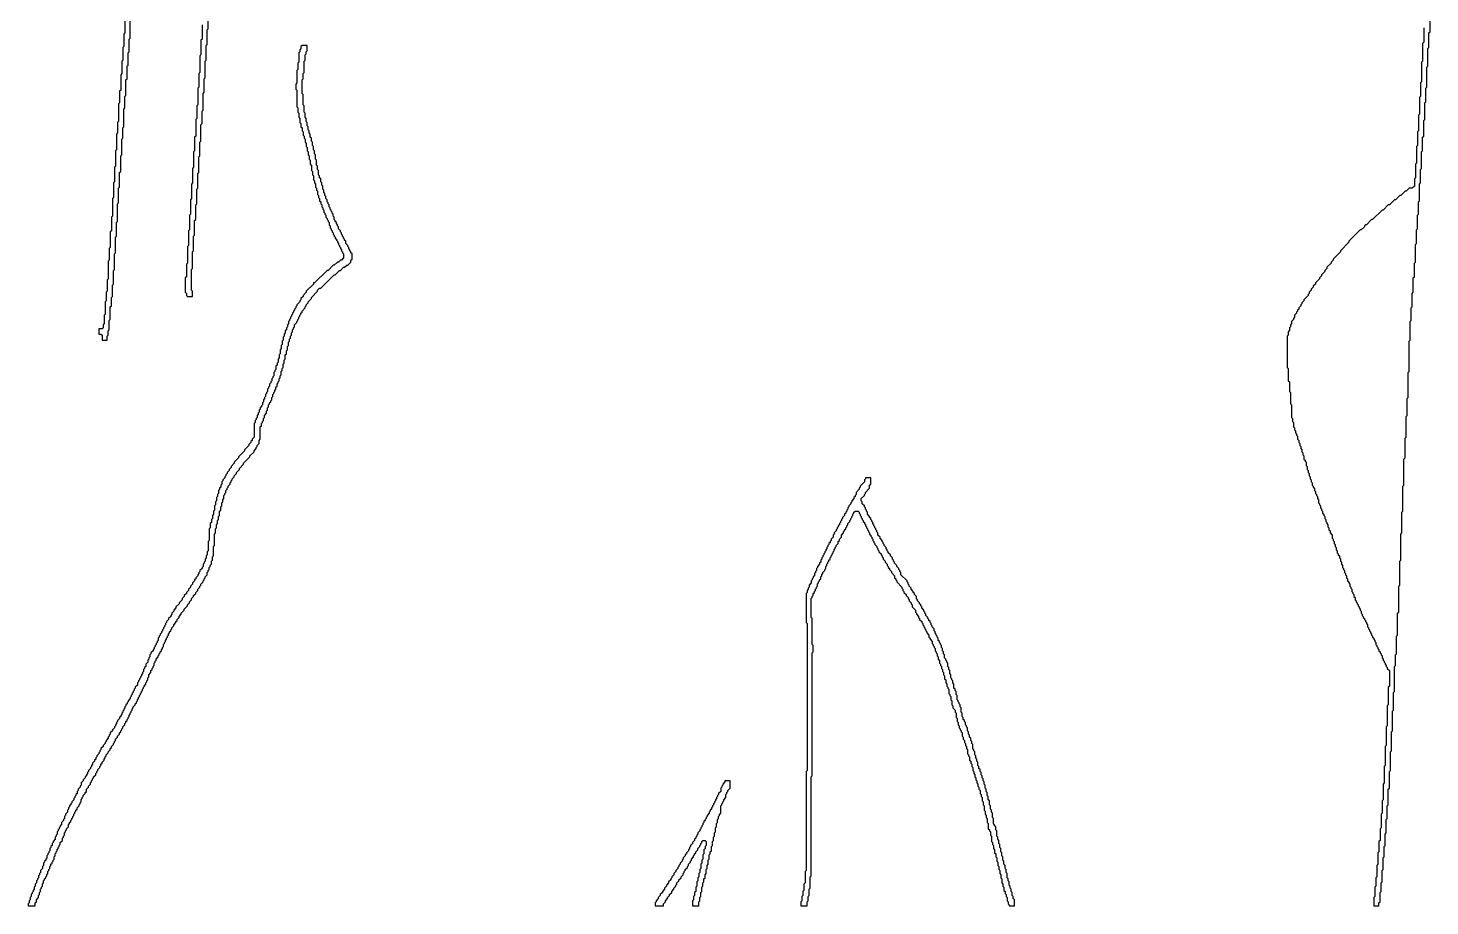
# Model space of a CAD drawing. Header units: metres. Extents: x 0 to 333, y 0 to 424.
# Drawn here: x 2.8 to 114.9, y 0.1 to 70.3 of the extents above; entities that cross this region are included whole.
import ezdxf

# ---------------------------------------------------------------- set-up
doc = ezdxf.new("R2010")
doc.units = ezdxf.units.M

msp = doc.modelspace()

# ---------------------------------------------------------------- linework, layer by layer
for points in [[(10.5, 71.33), (10.5, 69.92), (10.42, 69.83), (10.42, 68.83), (10.33, 68.75), (10.33, 67.75), (10.25, 67.67), (10.25, 66.67), (10.17, 66.58), (10.17, 65.33), (10.08, 65.25), (10.08, 64.33), (10, 64.25), (10, 62.83), (9.92, 62.75), (9.92, 61.92), (9.83, 61.83), (9.83, 60.58), (9.75, 60.5), (9.75, 59.25), (9.67, 59.17), (9.67, 58), (9.58, 57.92), (9.58, 56.75), (9.5, 56.67), (9.5, 55.25), (9.42, 55.17), (9.42, 54.08), (9.33, 54), (9.33, 52.75), (9.25, 52.67), (9.25, 51.75), (9.17, 51.67), (9.17, 50.25), (9.08, 50.17), (9.08, 49.25), (9, 49.17), (9, 48.5), (8.92, 48.42), (8.92, 47.42), (8.83, 47.33), (8.83, 46.67), (8.75, 46.58), (8.75, 46.33), (8.67, 46.25), (8.42, 46.25), (8.42, 45.83), (8.58, 45.83), (8.67, 45.75), (8.67, 45.33), (9.08, 45.33), (9.08, 45.67), (9.17, 45.75), (9.17, 46.08), (9.25, 46.17), (9.25, 46.92), (9.33, 47), (9.33, 48), (9.42, 48.08), (9.42, 48.75), (9.5, 48.83), (9.5, 49.75), (9.58, 49.83), (9.58, 50.92), (9.67, 51), (9.67, 52.25), (9.75, 52.33), (9.75, 53.58), (9.83, 53.67), (9.83, 54.75), (9.92, 54.83), (9.92, 56.25), (10, 56.33), (10, 57.5), (10.08, 57.58), (10.08, 58.75), (10.17, 58.83), (10.17, 60.08), (10.25, 60.17), (10.25, 61.42), (10.33, 61.5), (10.33, 62.33), (10.42, 62.42), (10.42, 63.83), (10.5, 63.92), (10.5, 64.83), (10.58, 64.92), (10.58, 66.17), (10.67, 66.25), (10.67, 67.25), (10.75, 67.33), (10.75, 68.33), (10.83, 68.42), (10.83, 69.42), (10.92, 69.5), (10.92, 70.92)], [(16.67, 70.58), (16.67, 69.42), (16.58, 69.33), (16.58, 68.17), (16.5, 68.08), (16.5, 66.75), (16.42, 66.67), (16.42, 65.58), (16.33, 65.5), (16.33, 64.17), (16.25, 64.08), (16.25, 63.08), (16.17, 63), (16.17, 61.67), (16.08, 61.58), (16.08, 60.5), (16, 60.42), (16, 59.17), (15.92, 59.08), (15.92, 57.92), (15.83, 57.83), (15.83, 56.67), (15.75, 56.58), (15.75, 55.42), (15.67, 55.33), (15.67, 54.17), (15.58, 54.08), (15.58, 52.92), (15.5, 52.83), (15.5, 51.5), (15.42, 51.42), (15.42, 50.42), (15.33, 50.33), (15.33, 49.17), (15.42, 49.08), (15.42, 48.92), (15.5, 48.83), (15.92, 48.83), (15.92, 49.25), (15.83, 49.33), (15.83, 51), (15.92, 51.08), (15.92, 52.42), (16, 52.5), (16, 53.67), (16.08, 53.75), (16.08, 54.92), (16.17, 55), (16.17, 56.17), (16.25, 56.25), (16.25, 57.42), (16.33, 57.5), (16.33, 58.67), (16.42, 58.75), (16.42, 60), (16.5, 60.08), (16.5, 61.17), (16.58, 61.25), (16.58, 62.58), (16.67, 62.67), (16.67, 63.67), (16.75, 63.75), (16.75, 65.08), (16.83, 65.17), (16.83, 66.25), (16.92, 66.33), (16.92, 67.67), (17, 67.75), (17, 68.92), (17.08, 69), (17.08, 70.17), (17.17, 70.25), (17.17, 71.58)], [(114.42, 70.33), (114.42, 69.17), (114.33, 69.08), (114.33, 67.67), (114.25, 67.58), (114.25, 66), (114.17, 65.92), (114.17, 64.83), (114.08, 64.75), (114.08, 63.42), (114, 63.33), (114, 62.08), (113.92, 62), (113.92, 60.92), (113.83, 60.83), (113.83, 59.5), (113.75, 59.42), (113.75, 58.33), (113.67, 58.25), (113.67, 57.67), (113.5, 57.5), (113.25, 57.5), (113, 57.25), (112.92, 57.25), (112.58, 56.92), (112.5, 56.92), (112.17, 56.58), (112.08, 56.58), (111.67, 56.17), (111.58, 56.17), (111.17, 55.75), (111.08, 55.75), (110.33, 55), (110.25, 55), (109.83, 54.58), (109.75, 54.58), (109.67, 54.5), (109.67, 54.42), (109.42, 54.17), (109.33, 54.17), (108.42, 53.25), (108.42, 53.17), (107.75, 52.5), (107.75, 52.42), (107.17, 51.83), (107.17, 51.75), (107, 51.58), (107, 51.5), (106.67, 51.17), (106.67, 51.08), (106.5, 50.92), (106.5, 50.83), (106.25, 50.58), (106.25, 50.5), (106.08, 50.33), (106.08, 50.25), (105.75, 49.92), (105.75, 49.83), (105.58, 49.67), (105.58, 49.58), (105.42, 49.42), (105.42, 49.33), (105.25, 49.17), (105.25, 49.08), (105.17, 49), (105.17, 48.92), (104.83, 48.58), (104.83, 48.5), (104.67, 48.33), (104.67, 48.25), (104.58, 48.17), (104.58, 48.08), (104.42, 47.92), (104.42, 47.83), (104.33, 47.75), (104.33, 47.67), (104.25, 47.58), (104.25, 47.5), (104.08, 47.33), (104.08, 47.17), (104, 47.08), (104, 47), (103.83, 46.83), (103.83, 46.67), (103.75, 46.58), (103.75, 46.42), (103.67, 46.33), (103.67, 46.08), (103.58, 46), (103.58, 45.75), (103.5, 45.67), (103.5, 43.17), (103.58, 43.08), (103.58, 42.08), (103.67, 42), (103.67, 41.25), (103.75, 41.17), (103.75, 40.25), (103.83, 40.17), (103.83, 39.17), (103.92, 39.08), (103.92, 38.83), (104, 38.75), (104, 38.42), (104.08, 38.33), (104.08, 38.17), (104.17, 38.08), (104.17, 37.92), (104.25, 37.83), (104.25, 37.75), (104.33, 37.67), (104.33, 37.42), (104.42, 37.33), (104.42, 37.17), (104.5, 37.08), (104.5, 36.92), (104.58, 36.83), (104.58, 36.67), (104.67, 36.58), (104.67, 36.42), (104.75, 36.33), (104.75, 36.17), (104.83, 36.08), (104.83, 35.83), (104.92, 35.75), (104.92, 35.67), (105, 35.58), (105, 35.33), (105.08, 35.25), (105.08, 35), (105.17, 34.92), (105.17, 34.75), (105.25, 34.67), (105.25, 34.5), (105.33, 34.42), (105.33, 34.25), (105.42, 34.17), (105.42, 34), (105.5, 33.92), (105.5, 33.75), (105.58, 33.67), (105.58, 33.58), (105.67, 33.5), (105.67, 33.33), (105.75, 33.25), (105.75, 33.08), (105.83, 33), (105.83, 32.92), (105.92, 32.83), (105.92, 32.67), (106, 32.58), (106, 32.33), (106.08, 32.25), (106.08, 32.17), (106.17, 32.08), (106.17, 31.92), (106.25, 31.83), (106.25, 31.75), (106.33, 31.67), (106.33, 31.5), (106.42, 31.42), (106.42, 31.33), (106.5, 31.25), (106.5, 31.08), (106.58, 31), (106.58, 30.83), (106.67, 30.75), (106.67, 30.67), (106.75, 30.58), (106.75, 30.42), (106.83, 30.33), (106.83, 30.17), (106.92, 30.08), (106.92, 29.92), (107.08, 29.75), (107.08, 29.5), (107.17, 29.42), (107.17, 29.33), (107.25, 29.25), (107.25, 29.08), (107.33, 29), (107.33, 28.83), (107.42, 28.75), (107.42, 28.58), (107.5, 28.5), (107.5, 28.33), (107.58, 28.25), (107.58, 28.17), (107.67, 28.08), (107.67, 27.92), (107.75, 27.83), (107.75, 27.67), (107.83, 27.58), (107.83, 27.42), (107.92, 27.33), (107.92, 27.17), (108, 27.08), (108, 27), (108.08, 26.92), (108.08, 26.75), (108.17, 26.67), (108.17, 26.58), (108.25, 26.5), (108.25, 26.33), (108.33, 26.25), (108.33, 26.08), (108.42, 26), (108.42, 25.92), (108.5, 25.83), (108.5, 25.67), (108.58, 25.58), (108.58, 25.5), (108.67, 25.42), (108.67, 25.25), (108.75, 25.17), (108.75, 25.08), (108.83, 25), (108.83, 24.83), (108.92, 24.75), (108.92, 24.58), (109, 24.5), (109, 24.42), (109.08, 24.33), (109.08, 24.25), (109.17, 24.17), (109.17, 24.08), (109.25, 24), (109.25, 23.92), (109.33, 23.83), (109.33, 23.75), (109.42, 23.67), (109.42, 23.5), (109.5, 23.42), (109.5, 23.33), (109.58, 23.25), (109.58, 23.17), (109.67, 23.08), (109.67, 23), (109.75, 22.92), (109.75, 22.83), (109.83, 22.75), (109.83, 22.67), (109.92, 22.58), (109.92, 22.42), (110, 22.33), (110, 22.25), (110.08, 22.17), (110.08, 22.08), (110.17, 22), (110.17, 21.92), (110.25, 21.83), (110.25, 21.75), (110.33, 21.67), (110.33, 21.58), (110.42, 21.5), (110.42, 21.42), (110.5, 21.33), (110.5, 21.25), (110.58, 21.17), (110.58, 21), (110.67, 20.92), (110.67, 20.83), (110.75, 20.75), (110.75, 20.67), (110.83, 20.58), (110.83, 20.5), (110.92, 20.42), (110.92, 20.33), (111, 20.25), (111, 20.17), (111.08, 20.08), (111.08, 19.92), (111.17, 19.83), (111.17, 19.75), (111.25, 19.67), (111.25, 19.58), (111.33, 19.5), (111.33, 19.42), (111.42, 19.33), (111.42, 19.25), (111.5, 19.17), (111.5, 19.08), (111.67, 18.92), (111.67, 17.67), (111.58, 17.58), (111.58, 16.17), (111.5, 16.08), (111.5, 14.5), (111.42, 14.42), (111.42, 12.92), (111.33, 12.83), (111.33, 11.33), (111.25, 11.25), (111.25, 9.92), (111.17, 9.83), (111.17, 8.58), (111.08, 8.5), (111.08, 7.5), (111, 7.42), (111, 6.33), (110.92, 6.25), (110.92, 5.33), (110.83, 5.25), (110.83, 4.42), (110.75, 4.33), (110.75, 3.42), (110.67, 3.33), (110.67, 2.42), (110.58, 2.33), (110.58, 1.67), (110.5, 1.58), (110.5, 0.83), (110.42, 0.75), (110.42, 0.08), (110.83, 0.08), (110.83, 0.33), (110.92, 0.42), (110.92, 1.17), (111, 1.25), (111, 1.92), (111.08, 2), (111.08, 2.92), (111.17, 3), (111.17, 3.92), (111.25, 4), (111.25, 4.83), (111.33, 4.92), (111.33, 5.83), (111.42, 5.92), (111.42, 7), (111.5, 7.08), (111.5, 8.08), (111.58, 8.17), (111.58, 9.42), (111.67, 9.5), (111.67, 10.83), (111.75, 10.92), (111.75, 12.42), (111.83, 12.5), (111.83, 14), (111.92, 14.08), (111.92, 15.67), (112, 15.75), (112, 17.17), (112.08, 17.25), (112.08, 19.25), (112.17, 19.33), (112.17, 20.17), (112.25, 20.25), (112.25, 21.67), (112.33, 21.75), (112.33, 23.5), (112.42, 23.58), (112.42, 25.67), (112.5, 25.75), (112.5, 27.67), (112.58, 27.75), (112.58, 29.83), (112.67, 29.92), (112.67, 31.58), (112.75, 31.67), (112.75, 33.67), (112.83, 33.75), (112.83, 35.83), (112.92, 35.92), (112.92, 37.5), (113, 37.58), (113, 39.25), (113.08, 39.33), (113.08, 40.67), (113.17, 40.75), (113.17, 42.75), (113.25, 42.83), (113.25, 45.25), (113.33, 45.33), (113.33, 46.83), (113.42, 46.92), (113.42, 47.92), (113.5, 48), (113.5, 49.08), (113.58, 49.17), (113.58, 50.33), (113.67, 50.42), (113.67, 51.5), (113.75, 51.58), (113.75, 53), (113.83, 53.08), (113.83, 54.17), (113.92, 54.25), (113.92, 55.33), (114, 55.42), (114, 56.42), (114.08, 56.5), (114.08, 57.83), (114.17, 57.92), (114.17, 59), (114.25, 59.08), (114.25, 60.42), (114.33, 60.5), (114.33, 61.58), (114.42, 61.67), (114.42, 62.92), (114.5, 63), (114.5, 64.33), (114.58, 64.42), (114.58, 65.5), (114.67, 65.58), (114.67, 67.17), (114.75, 67.25), (114.75, 68.67), (114.83, 68.75), (114.83, 69.92), (114.92, 70), (114.92, 71.33)]]:
    msp.add_lwpolyline(points)
for points in [[(24.67, 68.92), (24.58, 68.83), (24.58, 68.67), (24.5, 68.58), (24.5, 68.42), (24.42, 68.33), (24.42, 67.58), (24.33, 67.5), (24.33, 67), (24.25, 66.92), (24.25, 65.92), (24.17, 65.83), (24.17, 65.42), (24.25, 65.33), (24.25, 64), (24.33, 63.92), (24.33, 63.58), (24.42, 63.5), (24.42, 63.17), (24.5, 63.08), (24.5, 62.75), (24.58, 62.67), (24.58, 62.42), (24.67, 62.33), (24.67, 62.08), (24.75, 62), (24.75, 61.75), (24.83, 61.67), (24.83, 61.5), (24.92, 61.42), (24.92, 61.17), (25, 61.08), (25, 60.83), (25.08, 60.75), (25.08, 60.5), (25.17, 60.42), (25.17, 60.17), (25.25, 60.08), (25.25, 59.83), (25.33, 59.75), (25.33, 59.42), (25.42, 59.33), (25.42, 58.92), (25.5, 58.83), (25.5, 58.58), (25.58, 58.5), (25.58, 58.17), (25.67, 58.08), (25.67, 57.92), (25.75, 57.83), (25.75, 57.58), (25.83, 57.5), (25.83, 57.33), (25.92, 57.25), (25.92, 57), (26, 56.92), (26, 56.75), (26.08, 56.67), (26.08, 56.5), (26.17, 56.42), (26.17, 56.25), (26.25, 56.17), (26.25, 56), (26.33, 55.92), (26.33, 55.83), (26.42, 55.75), (26.42, 55.58), (26.5, 55.5), (26.5, 55.42), (26.58, 55.33), (26.58, 55.17), (26.67, 55.08), (26.67, 55), (26.75, 54.92), (26.75, 54.83), (26.83, 54.75), (26.83, 54.58), (26.92, 54.5), (26.92, 54.33), (27, 54.25), (27, 54.17), (27.08, 54.08), (27.08, 54), (27.17, 53.92), (27.17, 53.83), (27.25, 53.75), (27.25, 53.67), (27.33, 53.58), (27.33, 53.5), (27.42, 53.42), (27.42, 53.33), (27.5, 53.25), (27.5, 53.17), (27.58, 53.08), (27.58, 53), (27.67, 52.92), (27.67, 52.83), (27.75, 52.75), (27.75, 52.67), (27.83, 52.58), (27.83, 52.5), (27.92, 52.42), (27.92, 52.33), (28, 52.25), (28, 51.92), (27.83, 51.75), (27.75, 51.75), (27.58, 51.58), (27.5, 51.58), (27.25, 51.33), (27.17, 51.33), (26.75, 50.92), (26.67, 50.92), (25.67, 49.92), (25.58, 49.92), (25.58, 49.83), (25, 49.25), (25, 49.17), (24.75, 48.92), (24.75, 48.83), (24.58, 48.67), (24.58, 48.58), (24.5, 48.5), (24.5, 48.42), (24.25, 48.17), (24.25, 48.08), (24.17, 48), (24.17, 47.92), (24.08, 47.83), (24.08, 47.75), (24, 47.67), (24, 47.58), (23.92, 47.5), (23.92, 47.42), (23.83, 47.33), (23.83, 47.25), (23.75, 47.17), (23.75, 47.08), (23.67, 47), (23.67, 46.92), (23.58, 46.83), (23.58, 46.67), (23.5, 46.58), (23.5, 46.42), (23.42, 46.33), (23.42, 46.17), (23.33, 46.08), (23.33, 45.92), (23.25, 45.83), (23.25, 45.67), (23.17, 45.58), (23.17, 45.33), (23.08, 45.25), (23.08, 45), (23, 44.92), (23, 44.67), (22.92, 44.58), (22.92, 44.25), (22.83, 44.17), (22.83, 43.92), (22.75, 43.83), (22.75, 43.58), (22.67, 43.5), (22.67, 43.33), (22.58, 43.25), (22.58, 43), (22.5, 42.92), (22.5, 42.83), (22.42, 42.75), (22.42, 42.5), (22.33, 42.42), (22.33, 42.33), (22.25, 42.25), (22.25, 42.08), (22.17, 42), (22.17, 41.92), (22.08, 41.83), (22.08, 41.67), (22, 41.58), (22, 41.5), (21.92, 41.42), (21.92, 41.25), (21.83, 41.17), (21.83, 41.08), (21.75, 41), (21.75, 40.83), (21.67, 40.75), (21.67, 40.67), (21.58, 40.58), (21.58, 40.42), (21.5, 40.33), (21.5, 40.17), (21.42, 40.08), (21.42, 40), (21.33, 39.92), (21.33, 39.83), (21.25, 39.75), (21.25, 39.58), (21.17, 39.5), (21.17, 39.42), (21.08, 39.33), (21.08, 39.17), (21, 39.08), (21, 39), (20.92, 38.92), (20.92, 38.75), (20.83, 38.67), (20.83, 37.58), (20.67, 37.42), (20.67, 37.33), (20.58, 37.25), (20.58, 37.17), (20.42, 37), (20.42, 36.92), (20.08, 36.58), (20.08, 36.5), (19.58, 36), (19.58, 35.92), (19.25, 35.58), (19.25, 35.5), (19, 35.25), (19, 35.17), (18.83, 35), (18.83, 34.92), (18.67, 34.75), (18.67, 34.67), (18.58, 34.58), (18.58, 34.5), (18.5, 34.42), (18.5, 34.33), (18.33, 34.17), (18.33, 34.08), (18.25, 34), (18.25, 33.83), (18.17, 33.75), (18.17, 33.58), (18.08, 33.5), (18.08, 33.42), (18, 33.33), (18, 33.08), (17.92, 33), (17.92, 32.83), (17.83, 32.75), (17.83, 32.5), (17.75, 32.42), (17.75, 32.17), (17.67, 32.08), (17.67, 31.75), (17.58, 31.67), (17.58, 31.42), (17.5, 31.33), (17.5, 31.08), (17.42, 31), (17.42, 30.75), (17.33, 30.67), (17.33, 30.33), (17.25, 30.25), (17.25, 29.33), (17.17, 29.25), (17.17, 28.5), (17.08, 28.42), (17.08, 28.17), (17, 28.08), (17, 27.92), (16.92, 27.83), (16.92, 27.67), (16.83, 27.58), (16.83, 27.5), (16.75, 27.42), (16.75, 27.25), (16.67, 27.17), (16.67, 27.08), (16.5, 26.92), (16.5, 26.83), (16.42, 26.75), (16.42, 26.67), (16.33, 26.58), (16.33, 26.5), (16.17, 26.33), (16.17, 26.25), (16.08, 26.17), (16.08, 26.08), (15.92, 25.92), (15.92, 25.83), (15.75, 25.67), (15.75, 25.58), (15.58, 25.42), (15.58, 25.33), (15.42, 25.17), (15.42, 25.08), (15.25, 24.92), (15.25, 24.83), (15.08, 24.67), (15.08, 24.58), (14.83, 24.33), (14.83, 24.25), (14.58, 24), (14.58, 23.92), (14.42, 23.75), (14.42, 23.67), (14.25, 23.5), (14.25, 23.42), (14.17, 23.33), (14.17, 23.25), (14, 23.08), (14, 23), (13.83, 22.83), (13.83, 22.75), (13.75, 22.67), (13.75, 22.58), (13.67, 22.5), (13.67, 22.42), (13.58, 22.33), (13.58, 22.25), (13.5, 22.17), (13.5, 22.08), (13.42, 22), (13.42, 21.92), (13.33, 21.83), (13.33, 21.75), (13.25, 21.67), (13.25, 21.58), (13.17, 21.5), (13.17, 21.33), (13.08, 21.25), (13.08, 21.17), (13, 21.08), (13, 21), (12.92, 20.92), (12.92, 20.83), (12.83, 20.75), (12.83, 20.67), (12.75, 20.58), (12.75, 20.5), (12.58, 20.33), (12.58, 20.25), (12.5, 20.17), (12.5, 20), (12.42, 19.92), (12.42, 19.83), (12.33, 19.75), (12.33, 19.58), (12.17, 19.42), (12.17, 19.25), (12.08, 19.17), (12.08, 19.08), (12, 19), (12, 18.83), (11.92, 18.75), (11.92, 18.67), (11.83, 18.58), (11.83, 18.5), (11.75, 18.42), (11.75, 18.33), (11.67, 18.25), (11.67, 18.17), (11.58, 18.08), (11.58, 18), (11.5, 17.92), (11.5, 17.75), (11.33, 17.58), (11.33, 17.5), (11.25, 17.42), (11.25, 17.33), (11.17, 17.25), (11.17, 17.17), (11.08, 17.08), (11.08, 17), (11, 16.92), (11, 16.83), (10.92, 16.75), (10.92, 16.67), (10.75, 16.5), (10.75, 16.42), (10.67, 16.33), (10.67, 16.25), (10.58, 16.17), (10.58, 16.08), (10.5, 16), (10.5, 15.92), (10.42, 15.83), (10.42, 15.75), (10.33, 15.67), (10.33, 15.58), (10.25, 15.5), (10.25, 15.42), (10.17, 15.33), (10.17, 15.25), (10.08, 15.17), (10.08, 15.08), (9.92, 14.92), (9.92, 14.83), (9.83, 14.75), (9.83, 14.67), (9.75, 14.58), (9.75, 14.5), (9.67, 14.42), (9.67, 14.33), (9.5, 14.17), (9.5, 14.08), (9.33, 13.92), (9.33, 13.83), (9.25, 13.75), (9.25, 13.67), (9.17, 13.58), (9.17, 13.5), (9, 13.33), (9, 13.25), (8.92, 13.17), (8.92, 13.08), (8.75, 12.92), (8.75, 12.83), (8.58, 12.67), (8.58, 12.58), (8.5, 12.5), (8.5, 12.42), (8.42, 12.33), (8.42, 12.25), (8.25, 12.08), (8.25, 12), (8.17, 11.92), (8.17, 11.83), (8.08, 11.75), (8.08, 11.67), (7.92, 11.5), (7.92, 11.42), (7.83, 11.33), (7.83, 11.25), (7.75, 11.17), (7.75, 11.08), (7.58, 10.92), (7.58, 10.83), (7.5, 10.75), (7.5, 10.67), (7.42, 10.58), (7.42, 10.5), (7.33, 10.42), (7.33, 10.33), (7.17, 10.17), (7.17, 10.08), (7, 9.92), (7, 9.75), (6.92, 9.67), (6.92, 9.58), (6.75, 9.42), (6.75, 9.33), (6.67, 9.25), (6.67, 9.08), (6.58, 9), (6.58, 8.92), (6.5, 8.83), (6.5, 8.75), (6.42, 8.67), (6.42, 8.58), (6.25, 8.42), (6.25, 8.33), (6.17, 8.25), (6.17, 8.17), (6.08, 8.08), (6.08, 8), (6, 7.92), (6, 7.83), (5.92, 7.75), (5.92, 7.58), (5.75, 7.42), (5.75, 7.33), (5.67, 7.25), (5.67, 7.08), (5.58, 7), (5.58, 6.92), (5.42, 6.75), (5.42, 6.58), (5.33, 6.5), (5.33, 6.42), (5.25, 6.33), (5.25, 6.25), (5.17, 6.17), (5.17, 6.08), (5.08, 6), (5.08, 5.83), (5, 5.75), (5, 5.67), (4.92, 5.58), (4.92, 5.42), (4.75, 5.25), (4.75, 5.17), (4.67, 5.08), (4.67, 4.92), (4.58, 4.83), (4.58, 4.75), (4.5, 4.67), (4.5, 4.5), (4.42, 4.42), (4.42, 4.33), (4.33, 4.25), (4.33, 4.17), (4.25, 4.08), (4.25, 3.92), (4.17, 3.83), (4.17, 3.75), (4.08, 3.67), (4.08, 3.58), (4, 3.5), (4, 3.33), (3.92, 3.25), (3.92, 3.08), (3.75, 2.92), (3.75, 2.75), (3.67, 2.67), (3.67, 2.58), (3.58, 2.5), (3.58, 2.33), (3.5, 2.25), (3.5, 2.17), (3.42, 2.08), (3.42, 1.92), (3.33, 1.83), (3.33, 1.67), (3.25, 1.58), (3.25, 1.42), (3.17, 1.33), (3.17, 1.25), (3.08, 1.17), (3.08, 1.08), (3, 1), (3, 0.83), (2.92, 0.75), (2.92, 0.58), (2.83, 0.5), (2.83, 0.33), (2.75, 0.25), (2.75, 0.08), (3.33, 0.08), (3.33, 0.33), (3.42, 0.42), (3.42, 0.58), (3.58, 0.75), (3.58, 0.92), (3.67, 1), (3.67, 1.17), (3.75, 1.25), (3.75, 1.42), (3.83, 1.5), (3.83, 1.58), (3.92, 1.67), (3.92, 1.83), (4, 1.92), (4, 2.08), (4.08, 2.17), (4.08, 2.25), (4.17, 2.33), (4.17, 2.42), (4.25, 2.5), (4.25, 2.58), (4.33, 2.67), (4.33, 2.83), (4.42, 2.92), (4.42, 3), (4.5, 3.08), (4.5, 3.25), (4.58, 3.33), (4.58, 3.42), (4.67, 3.5), (4.67, 3.58), (4.75, 3.67), (4.75, 3.75), (4.83, 3.83), (4.83, 4), (4.92, 4.08), (4.92, 4.25), (5, 4.33), (5, 4.42), (5.08, 4.5), (5.08, 4.58), (5.17, 4.67), (5.17, 4.75), (5.25, 4.83), (5.25, 4.92), (5.33, 5), (5.33, 5.17), (5.5, 5.33), (5.5, 5.5), (5.58, 5.58), (5.58, 5.67), (5.67, 5.75), (5.67, 5.92), (5.75, 6), (5.75, 6.08), (5.83, 6.17), (5.83, 6.25), (6, 6.42), (6, 6.58), (6.08, 6.67), (6.08, 6.75), (6.17, 6.83), (6.17, 6.92), (6.25, 7), (6.25, 7.08), (6.33, 7.17), (6.33, 7.25), (6.42, 7.33), (6.42, 7.42), (6.5, 7.5), (6.5, 7.58), (6.58, 7.67), (6.58, 7.75), (6.67, 7.83), (6.67, 7.92), (6.83, 8.08), (6.83, 8.17), (6.92, 8.25), (6.92, 8.33), (7, 8.42), (7, 8.58), (7.08, 8.67), (7.08, 8.75), (7.17, 8.83), (7.17, 8.92), (7.33, 9.08), (7.33, 9.17), (7.42, 9.25), (7.42, 9.42), (7.58, 9.58), (7.58, 9.67), (7.75, 9.83), (7.75, 9.92), (7.83, 10), (7.83, 10.08), (7.92, 10.17), (7.92, 10.25), (8, 10.33), (8, 10.42), (8.17, 10.58), (8.17, 10.67), (8.25, 10.75), (8.25, 10.83), (8.33, 10.92), (8.33, 11), (8.5, 11.17), (8.5, 11.25), (8.58, 11.33), (8.58, 11.42), (8.67, 11.5), (8.67, 11.58), (8.83, 11.75), (8.83, 11.83), (8.92, 11.92), (8.92, 12), (9, 12.08), (9, 12.17), (9.17, 12.33), (9.17, 12.42), (9.33, 12.58), (9.33, 12.67), (9.42, 12.75), (9.42, 12.83), (9.58, 13), (9.58, 13.08), (9.67, 13.17), (9.67, 13.25), (9.75, 13.33), (9.75, 13.42), (9.92, 13.58), (9.92, 13.67), (10.08, 13.83), (10.08, 13.92), (10.17, 14), (10.17, 14.08), (10.25, 14.17), (10.25, 14.25), (10.33, 14.33), (10.33, 14.42), (10.5, 14.58), (10.5, 14.67), (10.58, 14.75), (10.58, 14.83), (10.67, 14.92), (10.67, 15), (10.75, 15.08), (10.75, 15.17), (10.83, 15.25), (10.83, 15.33), (10.92, 15.42), (10.92, 15.5), (11, 15.58), (11, 15.67), (11.08, 15.75), (11.08, 15.83), (11.17, 15.92), (11.17, 16), (11.33, 16.17), (11.33, 16.25), (11.42, 16.33), (11.42, 16.42), (11.5, 16.5), (11.5, 16.58), (11.58, 16.67), (11.58, 16.75), (11.67, 16.83), (11.67, 16.92), (11.75, 17), (11.75, 17.08), (11.83, 17.17), (11.83, 17.25), (11.92, 17.33), (11.92, 17.42), (12, 17.5), (12, 17.58), (12.08, 17.67), (12.08, 17.75), (12.17, 17.83), (12.17, 17.92), (12.25, 18), (12.25, 18.08), (12.33, 18.17), (12.33, 18.33), (12.42, 18.42), (12.42, 18.58), (12.58, 18.75), (12.58, 18.92), (12.67, 19), (12.67, 19.08), (12.75, 19.17), (12.75, 19.25), (12.83, 19.33), (12.83, 19.5), (12.92, 19.58), (12.92, 19.67), (13, 19.75), (13, 19.83), (13.17, 20), (13.17, 20.08), (13.25, 20.17), (13.25, 20.25), (13.33, 20.33), (13.33, 20.42), (13.42, 20.5), (13.42, 20.58), (13.5, 20.67), (13.5, 20.75), (13.58, 20.83), (13.58, 21), (13.67, 21.08), (13.67, 21.17), (13.75, 21.25), (13.75, 21.33), (13.83, 21.42), (13.83, 21.5), (13.92, 21.58), (13.92, 21.67), (14, 21.75), (14, 21.83), (14.08, 21.92), (14.08, 22), (14.17, 22.08), (14.17, 22.17), (14.25, 22.25), (14.25, 22.33), (14.42, 22.5), (14.42, 22.58), (14.58, 22.75), (14.58, 22.83), (14.67, 22.92), (14.67, 23), (14.83, 23.17), (14.83, 23.25), (15, 23.42), (15, 23.5), (15.25, 23.75), (15.25, 23.83), (15.5, 24.08), (15.5, 24.17), (15.67, 24.33), (15.67, 24.42), (15.83, 24.58), (15.83, 24.67), (16, 24.83), (16, 24.92), (16.17, 25.08), (16.17, 25.17), (16.33, 25.33), (16.33, 25.42), (16.5, 25.58), (16.5, 25.67), (16.58, 25.75), (16.58, 25.83), (16.75, 26), (16.75, 26.08), (16.83, 26.17), (16.83, 26.25), (16.92, 26.33), (16.92, 26.42), (17.08, 26.58), (17.08, 26.75), (17.17, 26.83), (17.17, 26.92), (17.25, 27), (17.25, 27.17), (17.33, 27.25), (17.33, 27.33), (17.42, 27.42), (17.42, 27.67), (17.5, 27.75), (17.5, 28), (17.58, 28.08), (17.58, 28.83), (17.67, 28.92), (17.67, 29.83), (17.75, 29.92), (17.75, 30.25), (17.83, 30.33), (17.83, 30.58), (17.92, 30.67), (17.92, 30.92), (18, 31), (18, 31.25), (18.08, 31.33), (18.08, 31.67), (18.17, 31.75), (18.17, 32), (18.25, 32.08), (18.25, 32.33), (18.33, 32.42), (18.33, 32.58), (18.42, 32.67), (18.42, 32.92), (18.5, 33), (18.5, 33.08), (18.58, 33.17), (18.58, 33.33), (18.67, 33.42), (18.67, 33.5), (18.75, 33.58), (18.75, 33.67), (18.92, 33.83), (18.92, 33.92), (19, 34), (19, 34.08), (19.08, 34.17), (19.08, 34.25), (19.25, 34.42), (19.25, 34.5), (19.42, 34.67), (19.42, 34.75), (19.67, 35), (19.67, 35.08), (20, 35.42), (20, 35.5), (20.5, 36), (20.5, 36.08), (20.83, 36.42), (20.83, 36.5), (21, 36.67), (21, 36.75), (21.08, 36.83), (21.08, 36.92), (21.25, 37.08), (21.25, 37.33), (21.33, 37.42), (21.33, 38.42), (21.42, 38.5), (21.42, 38.67), (21.5, 38.75), (21.5, 38.83), (21.58, 38.92), (21.58, 39.08), (21.67, 39.17), (21.67, 39.33), (21.83, 39.5), (21.83, 39.67), (21.92, 39.75), (21.92, 39.92), (22, 40), (22, 40.17), (22.08, 40.25), (22.08, 40.33), (22.17, 40.42), (22.17, 40.5), (22.25, 40.58), (22.25, 40.75), (22.33, 40.83), (22.33, 41), (22.42, 41.08), (22.42, 41.17), (22.5, 41.25), (22.5, 41.33), (22.58, 41.42), (22.58, 41.58), (22.67, 41.67), (22.67, 41.83), (22.75, 41.92), (22.75, 42), (22.83, 42.08), (22.83, 42.25), (22.92, 42.33), (22.92, 42.5), (23, 42.58), (23, 42.83), (23.08, 42.92), (23.08, 43.08), (23.17, 43.17), (23.17, 43.42), (23.25, 43.5), (23.25, 43.75), (23.33, 43.83), (23.33, 44.17), (23.42, 44.25), (23.42, 44.5), (23.5, 44.58), (23.5, 44.83), (23.58, 44.92), (23.58, 45.17), (23.67, 45.25), (23.67, 45.42), (23.75, 45.5), (23.75, 45.67), (23.83, 45.75), (23.83, 45.92), (23.92, 46), (23.92, 46.17), (24, 46.25), (24, 46.33), (24.08, 46.42), (24.08, 46.58), (24.25, 46.75), (24.25, 46.83), (24.33, 46.92), (24.33, 47), (24.42, 47.08), (24.42, 47.17), (24.5, 47.25), (24.5, 47.33), (24.58, 47.42), (24.58, 47.5), (24.67, 47.58), (24.67, 47.67), (24.92, 47.92), (24.92, 48), (25, 48.08), (25, 48.17), (25.17, 48.33), (25.17, 48.42), (25.42, 48.67), (25.42, 48.75), (25.92, 49.25), (25.92, 49.33), (26.08, 49.5), (26.17, 49.5), (27.25, 50.58), (27.33, 50.58), (27.67, 50.92), (27.75, 50.92), (28, 51.17), (28.08, 51.17), (28.25, 51.33), (28.33, 51.33), (28.58, 51.58), (28.58, 51.75), (28.67, 51.83), (28.67, 52.25), (28.58, 52.33), (28.58, 52.42), (28.5, 52.5), (28.5, 52.58), (28.42, 52.67), (28.42, 52.75), (28.33, 52.83), (28.33, 52.92), (28.17, 53.08), (28.17, 53.25), (28.08, 53.33), (28.08, 53.42), (28, 53.5), (28, 53.58), (27.92, 53.67), (27.92, 53.75), (27.83, 53.83), (27.83, 53.92), (27.75, 54), (27.75, 54.08), (27.58, 54.25), (27.58, 54.42), (27.5, 54.5), (27.5, 54.58), (27.42, 54.67), (27.42, 54.75), (27.33, 54.83), (27.33, 54.92), (27.25, 55), (27.25, 55.17), (27.17, 55.25), (27.17, 55.42), (27.08, 55.5), (27.08, 55.58), (27, 55.67), (27, 55.75), (26.92, 55.83), (26.92, 55.92), (26.83, 56), (26.83, 56.17), (26.75, 56.25), (26.75, 56.33), (26.67, 56.42), (26.67, 56.58), (26.58, 56.67), (26.58, 56.83), (26.5, 56.92), (26.5, 57.08), (26.42, 57.17), (26.42, 57.33), (26.33, 57.42), (26.33, 57.67), (26.25, 57.75), (26.25, 57.92), (26.17, 58), (26.17, 58.25), (26.08, 58.33), (26.08, 58.5), (26, 58.58), (26, 58.92), (25.92, 59), (25.92, 59.25), (25.83, 59.33), (25.83, 59.75), (25.75, 59.83), (25.75, 60.17), (25.67, 60.25), (25.67, 60.5), (25.58, 60.58), (25.58, 60.83), (25.5, 60.92), (25.5, 61.17), (25.42, 61.25), (25.42, 61.5), (25.33, 61.58), (25.33, 61.83), (25.25, 61.92), (25.25, 62.08), (25.17, 62.17), (25.17, 62.42), (25.08, 62.5), (25.08, 62.75), (25, 62.83), (25, 63.08), (24.92, 63.17), (24.92, 63.5), (24.83, 63.58), (24.83, 64.08), (24.75, 64.17), (24.75, 65), (24.67, 65.08), (24.67, 66.17), (24.75, 66.25), (24.75, 66.67), (24.83, 66.75), (24.83, 67.67), (24.92, 67.75), (24.92, 68.17), (25, 68.25), (25, 68.42), (25.08, 68.5), (25.08, 68.92)], [(69.75, 34.33), (69.75, 34.25), (69.67, 34.17), (69.67, 34), (69.33, 33.67), (69.33, 33.58), (69.25, 33.5), (69.25, 33.42), (69, 33.17), (69, 33), (68.92, 32.92), (68.92, 32.83), (68.83, 32.75), (68.83, 32.67), (68.67, 32.5), (68.67, 32.42), (68.58, 32.33), (68.58, 32.25), (68.42, 32.08), (68.42, 32), (68.33, 31.92), (68.33, 31.83), (68.25, 31.75), (68.25, 31.67), (68.17, 31.58), (68.17, 31.5), (68.08, 31.42), (68.08, 31.33), (67.92, 31.17), (67.92, 31.08), (67.83, 31), (67.83, 30.92), (67.75, 30.83), (67.75, 30.75), (67.67, 30.67), (67.67, 30.58), (67.58, 30.5), (67.58, 30.42), (67.5, 30.33), (67.5, 30.25), (67.42, 30.17), (67.42, 30.08), (67.25, 29.92), (67.25, 29.83), (67.17, 29.75), (67.17, 29.58), (67, 29.42), (67, 29.33), (66.92, 29.25), (66.92, 29.17), (66.83, 29.08), (66.83, 29), (66.75, 28.92), (66.75, 28.83), (66.67, 28.75), (66.67, 28.67), (66.58, 28.58), (66.58, 28.5), (66.5, 28.42), (66.5, 28.33), (66.42, 28.25), (66.42, 28.17), (66.33, 28.08), (66.33, 28), (66.25, 27.92), (66.25, 27.83), (66.17, 27.75), (66.17, 27.58), (66.08, 27.5), (66.08, 27.42), (65.92, 27.25), (65.92, 27.17), (65.83, 27.08), (65.83, 26.92), (65.75, 26.83), (65.75, 26.75), (65.67, 26.67), (65.67, 26.5), (65.58, 26.42), (65.58, 26.33), (65.5, 26.25), (65.5, 26.17), (65.42, 26.08), (65.42, 25.92), (65.25, 25.75), (65.25, 25.58), (65.17, 25.5), (65.17, 25.42), (65.08, 25.33), (65.08, 25.17), (65, 25.08), (65, 22.75), (65.08, 22.67), (65.08, 10.92), (65, 10.83), (65, 2.92), (64.92, 2.83), (64.92, 1.92), (64.83, 1.83), (64.83, 1.33), (64.75, 1.25), (64.75, 0.92), (64.67, 0.83), (64.67, 0.5), (64.58, 0.42), (64.58, 0.08), (65.08, 0.08), (65.08, 0.42), (65.17, 0.5), (65.17, 0.83), (65.25, 0.92), (65.25, 1.42), (65.33, 1.5), (65.33, 2.42), (65.42, 2.5), (65.42, 10.42), (65.5, 10.5), (65.5, 20.33), (65.58, 20.42), (65.58, 20.92), (65.5, 21), (65.5, 23.08), (65.42, 23.17), (65.42, 24.67), (65.5, 24.75), (65.5, 24.83), (65.58, 24.92), (65.58, 25.08), (65.67, 25.17), (65.67, 25.25), (65.75, 25.33), (65.75, 25.42), (65.83, 25.5), (65.83, 25.58), (65.92, 25.67), (65.92, 25.83), (66, 25.92), (66, 26), (66.08, 26.08), (66.08, 26.17), (66.17, 26.25), (66.17, 26.42), (66.25, 26.5), (66.25, 26.58), (66.33, 26.67), (66.33, 26.75), (66.5, 26.92), (66.5, 27), (66.58, 27.08), (66.58, 27.25), (66.67, 27.33), (66.67, 27.42), (66.75, 27.5), (66.75, 27.58), (66.83, 27.67), (66.83, 27.75), (66.92, 27.83), (66.92, 27.92), (67, 28), (67, 28.08), (67.08, 28.17), (67.08, 28.25), (67.17, 28.33), (67.17, 28.42), (67.25, 28.5), (67.25, 28.58), (67.33, 28.67), (67.33, 28.75), (67.42, 28.83), (67.42, 28.92), (67.58, 29.08), (67.58, 29.25), (67.67, 29.33), (67.67, 29.42), (67.83, 29.58), (67.83, 29.75), (68, 29.92), (68, 30), (68.08, 30.08), (68.08, 30.17), (68.17, 30.25), (68.17, 30.33), (68.25, 30.42), (68.25, 30.5), (68.33, 30.58), (68.33, 30.67), (68.5, 30.83), (68.5, 30.92), (68.58, 31), (68.58, 31.08), (68.67, 31.17), (68.67, 31.25), (68.75, 31.33), (68.75, 31.42), (68.83, 31.5), (68.83, 31.58), (68.92, 31.67), (69.17, 31.67), (69.25, 31.58), (69.25, 31.5), (69.33, 31.42), (69.33, 31.33), (69.42, 31.25), (69.42, 31.17), (69.5, 31.08), (69.5, 31), (69.58, 30.92), (69.58, 30.83), (69.67, 30.75), (69.67, 30.67), (69.75, 30.58), (69.75, 30.5), (69.83, 30.42), (69.83, 30.33), (69.92, 30.25), (69.92, 30.17), (70, 30.08), (70, 30), (70.08, 29.92), (70.08, 29.83), (70.17, 29.75), (70.17, 29.67), (70.25, 29.58), (70.25, 29.5), (70.33, 29.42), (70.33, 29.33), (70.42, 29.25), (70.42, 29.17), (70.5, 29.08), (70.5, 29), (70.67, 28.83), (70.67, 28.75), (70.75, 28.67), (70.75, 28.58), (70.83, 28.5), (70.83, 28.42), (71, 28.25), (71, 28.17), (71.08, 28.08), (71.08, 28), (71.17, 27.92), (71.17, 27.83), (71.33, 27.67), (71.33, 27.58), (71.5, 27.42), (71.5, 27.33), (71.58, 27.25), (71.58, 27.17), (71.67, 27.08), (71.67, 27), (71.83, 26.83), (71.83, 26.75), (72.08, 26.5), (72.08, 26.33), (72.17, 26.25), (72.17, 26.17), (72.25, 26.08), (72.25, 26), (72.67, 25.58), (72.67, 25.5), (72.75, 25.42), (72.75, 25.33), (72.83, 25.25), (72.83, 25.17), (73, 25), (73, 24.92), (73.17, 24.75), (73.17, 24.67), (73.25, 24.58), (73.25, 24.5), (73.42, 24.33), (73.42, 24.25), (73.5, 24.17), (73.5, 24), (73.75, 23.75), (73.75, 23.58), (73.83, 23.5), (73.83, 23.42), (74, 23.25), (74, 23.17), (74.08, 23.08), (74.08, 23), (74.25, 22.83), (74.25, 22.75), (74.33, 22.67), (74.33, 22.58), (74.42, 22.5), (74.42, 22.42), (74.5, 22.33), (74.5, 22.25), (74.58, 22.17), (74.58, 22.08), (74.67, 22), (74.67, 21.92), (74.83, 21.75), (74.83, 21.58), (74.92, 21.5), (74.92, 21.42), (75.08, 21.25), (75.08, 21.08), (75.17, 21), (75.17, 20.92), (75.25, 20.83), (75.25, 20.75), (75.33, 20.67), (75.33, 20.5), (75.42, 20.42), (75.42, 20.33), (75.5, 20.25), (75.5, 20.08), (75.58, 20), (75.58, 19.83), (75.67, 19.75), (75.67, 19.5), (75.75, 19.42), (75.75, 19.33), (75.83, 19.25), (75.83, 19.08), (75.92, 19), (75.92, 18.83), (76, 18.75), (76, 18.58), (76.08, 18.5), (76.08, 18.25), (76.17, 18.17), (76.17, 17.92), (76.25, 17.83), (76.25, 17.67), (76.33, 17.58), (76.33, 17.5), (76.42, 17.42), (76.42, 17.08), (76.5, 17), (76.5, 16.92), (76.58, 16.83), (76.58, 16.58), (76.67, 16.5), (76.67, 16.17), (76.75, 16.08), (76.75, 15.92), (76.92, 15.75), (76.92, 15.58), (77, 15.5), (77, 15.17), (77.08, 15.08), (77.08, 14.83), (77.17, 14.75), (77.17, 14.58), (77.25, 14.5), (77.25, 14.33), (77.33, 14.25), (77.33, 14.17), (77.42, 14.08), (77.42, 14), (77.5, 13.92), (77.5, 13.67), (77.58, 13.58), (77.58, 13.42), (77.67, 13.33), (77.67, 13.17), (77.75, 13.08), (77.75, 12.92), (77.83, 12.83), (77.83, 12.67), (77.92, 12.58), (77.92, 12.25), (78, 12.17), (78, 12.08), (78.08, 12), (78.08, 11.75), (78.17, 11.67), (78.17, 11.5), (78.25, 11.42), (78.25, 11.25), (78.33, 11.17), (78.33, 10.92), (78.42, 10.83), (78.42, 10.67), (78.5, 10.58), (78.5, 10.42), (78.58, 10.33), (78.58, 10.17), (78.67, 10.08), (78.67, 9.92), (78.75, 9.83), (78.75, 9.67), (78.83, 9.58), (78.83, 9.42), (78.92, 9.33), (78.92, 9.08), (79, 9), (79, 8.83), (79.08, 8.75), (79.08, 8.5), (79.17, 8.42), (79.17, 8.17), (79.25, 8.08), (79.25, 7.75), (79.33, 7.67), (79.33, 7.42), (79.42, 7.33), (79.42, 7.17), (79.5, 7.08), (79.5, 6.75), (79.58, 6.67), (79.58, 6.25), (79.67, 6.17), (79.67, 6.08), (79.75, 6), (79.75, 5.75), (79.83, 5.67), (79.83, 5.25), (79.92, 5.17), (79.92, 5), (80, 4.92), (80, 4.67), (80.08, 4.58), (80.08, 4.33), (80.17, 4.25), (80.17, 4), (80.25, 3.92), (80.25, 3.67), (80.33, 3.58), (80.33, 3.33), (80.42, 3.25), (80.42, 3), (80.5, 2.92), (80.5, 2.67), (80.58, 2.58), (80.58, 2.33), (80.67, 2.25), (80.67, 1.92), (80.75, 1.83), (80.75, 1.67), (80.83, 1.58), (80.83, 1.33), (80.92, 1.25), (80.92, 1.08), (81, 1), (81, 0.83), (81.08, 0.75), (81.08, 0.5), (81.17, 0.42), (81.17, 0.25), (81.25, 0.17), (81.25, 0.08), (81.67, 0.08), (81.67, 0.58), (81.58, 0.67), (81.58, 0.83), (81.5, 0.92), (81.5, 1.17), (81.42, 1.25), (81.42, 1.42), (81.33, 1.5), (81.33, 1.67), (81.25, 1.75), (81.25, 2), (81.17, 2.08), (81.17, 2.25), (81.08, 2.33), (81.08, 2.67), (81, 2.75), (81, 3), (80.92, 3.08), (80.92, 3.33), (80.83, 3.42), (80.83, 3.67), (80.75, 3.75), (80.75, 4), (80.67, 4.08), (80.67, 4.33), (80.58, 4.42), (80.58, 4.67), (80.5, 4.75), (80.5, 5), (80.42, 5.08), (80.42, 5.33), (80.33, 5.42), (80.33, 5.58), (80.25, 5.67), (80.25, 6.08), (80.17, 6.17), (80.17, 6.42), (80.08, 6.5), (80.08, 6.58), (80, 6.67), (80, 7.08), (79.92, 7.17), (79.92, 7.5), (79.83, 7.58), (79.83, 7.75), (79.75, 7.83), (79.75, 8.08), (79.67, 8.17), (79.67, 8.5), (79.58, 8.58), (79.58, 8.83), (79.5, 8.92), (79.5, 9.17), (79.42, 9.25), (79.42, 9.42), (79.33, 9.5), (79.33, 9.75), (79.25, 9.83), (79.25, 10), (79.17, 10.08), (79.17, 10.25), (79.08, 10.33), (79.08, 10.5), (79, 10.58), (79, 10.75), (78.92, 10.83), (78.92, 11), (78.83, 11.08), (78.83, 11.25), (78.75, 11.33), (78.75, 11.58), (78.67, 11.67), (78.67, 11.83), (78.58, 11.92), (78.58, 12.08), (78.5, 12.17), (78.5, 12.42), (78.42, 12.5), (78.42, 12.58), (78.33, 12.67), (78.33, 13), (78.25, 13.08), (78.25, 13.25), (78.17, 13.33), (78.17, 13.5), (78.08, 13.58), (78.08, 13.75), (78, 13.83), (78, 14), (77.92, 14.08), (77.92, 14.33), (77.83, 14.42), (77.83, 14.5), (77.75, 14.58), (77.75, 14.75), (77.67, 14.83), (77.67, 14.92), (77.58, 15), (77.58, 15.17), (77.5, 15.25), (77.5, 15.5), (77.42, 15.58), (77.42, 15.92), (77.33, 16), (77.33, 16.17), (77.25, 16.25), (77.25, 16.33), (77.17, 16.42), (77.17, 16.5), (77.08, 16.58), (77.08, 16.92), (77, 17), (77, 17.25), (76.92, 17.33), (76.92, 17.42), (76.83, 17.5), (76.83, 17.83), (76.75, 17.92), (76.75, 18.08), (76.67, 18.17), (76.67, 18.25), (76.58, 18.33), (76.58, 18.58), (76.5, 18.67), (76.5, 18.92), (76.42, 19), (76.42, 19.17), (76.33, 19.25), (76.33, 19.5), (76.25, 19.58), (76.25, 19.67), (76.17, 19.75), (76.17, 19.83), (76.08, 19.92), (76.08, 20.17), (76, 20.25), (76, 20.42), (75.92, 20.5), (75.92, 20.67), (75.83, 20.75), (75.83, 20.92), (75.75, 21), (75.75, 21.08), (75.67, 21.17), (75.67, 21.25), (75.58, 21.33), (75.58, 21.5), (75.5, 21.58), (75.5, 21.67), (75.42, 21.75), (75.42, 21.83), (75.33, 21.92), (75.33, 22), (75.25, 22.08), (75.25, 22.25), (75.08, 22.42), (75.08, 22.5), (75, 22.58), (75, 22.67), (74.92, 22.75), (74.92, 22.83), (74.83, 22.92), (74.83, 23), (74.75, 23.08), (74.75, 23.17), (74.58, 23.33), (74.58, 23.42), (74.5, 23.5), (74.5, 23.58), (74.42, 23.67), (74.42, 23.75), (74.25, 23.92), (74.25, 24), (74.17, 24.08), (74.17, 24.17), (74.08, 24.25), (74.08, 24.33), (73.92, 24.5), (73.92, 24.58), (73.83, 24.67), (73.83, 24.83), (73.67, 25), (73.67, 25.08), (73.58, 25.17), (73.58, 25.25), (73.42, 25.42), (73.42, 25.5), (73.25, 25.67), (73.25, 25.75), (73.17, 25.83), (73.17, 25.92), (73.08, 26), (73.08, 26.08), (72.58, 26.58), (72.58, 26.75), (72.5, 26.83), (72.5, 26.92), (72.42, 27), (72.42, 27.08), (72.25, 27.25), (72.25, 27.33), (72.08, 27.5), (72.08, 27.58), (72, 27.67), (72, 27.75), (71.92, 27.83), (71.92, 27.92), (71.75, 28.08), (71.75, 28.17), (71.58, 28.33), (71.58, 28.42), (71.5, 28.5), (71.5, 28.58), (71.42, 28.67), (71.42, 28.75), (71.25, 28.92), (71.25, 29), (71.17, 29.08), (71.17, 29.17), (71.08, 29.25), (71.08, 29.33), (70.92, 29.5), (70.92, 29.58), (70.75, 29.75), (70.75, 29.92), (70.67, 30), (70.67, 30.08), (70.58, 30.17), (70.58, 30.25), (70.5, 30.33), (70.5, 30.42), (70.42, 30.5), (70.42, 30.58), (70.33, 30.67), (70.33, 30.75), (70.25, 30.83), (70.25, 30.92), (70.17, 31), (70.17, 31.08), (70.08, 31.17), (70.08, 31.25), (69.92, 31.42), (69.92, 31.58), (69.83, 31.67), (69.83, 31.75), (69.75, 31.83), (69.75, 31.92), (69.67, 32), (69.67, 32.08), (69.5, 32.25), (69.5, 32.42), (69.42, 32.5), (69.42, 32.67), (69.67, 32.92), (69.67, 33), (69.75, 33.08), (69.75, 33.17), (70.08, 33.5), (70.08, 33.75), (70.17, 33.83), (70.17, 34.33)], [(58.5, 10.08), (58.5, 10), (58.33, 9.83), (58.33, 9.75), (58.25, 9.67), (58.25, 9.58), (58.17, 9.5), (58.17, 9.25), (58, 9.08), (58, 9), (57.92, 8.92), (57.92, 8.83), (57.83, 8.75), (57.83, 8.67), (57.75, 8.58), (57.75, 8.5), (57.67, 8.42), (57.67, 8.33), (57.58, 8.25), (57.58, 8.17), (57.5, 8.08), (57.5, 8), (57.42, 7.92), (57.42, 7.83), (57.33, 7.75), (57.33, 7.67), (57.25, 7.58), (57.25, 7.5), (57.08, 7.33), (57.08, 7.25), (57, 7.17), (57, 7.08), (56.92, 7), (56.92, 6.92), (56.83, 6.83), (56.83, 6.75), (56.75, 6.67), (56.75, 6.58), (56.67, 6.5), (56.67, 6.42), (56.58, 6.33), (56.58, 6.25), (56.5, 6.17), (56.5, 6.08), (56.33, 5.92), (56.33, 5.83), (56.25, 5.75), (56.25, 5.67), (56.17, 5.58), (56.17, 5.5), (56.08, 5.42), (56.08, 5.33), (55.92, 5.17), (55.92, 5.08), (55.75, 4.92), (55.75, 4.83), (55.67, 4.75), (55.67, 4.67), (55.58, 4.58), (55.58, 4.5), (55.42, 4.33), (55.42, 4.25), (55.33, 4.17), (55.33, 4.08), (55.17, 3.92), (55.17, 3.83), (55.08, 3.75), (55.08, 3.67), (54.92, 3.5), (54.92, 3.42), (54.83, 3.33), (54.83, 3.25), (54.75, 3.17), (54.75, 3.08), (54.58, 2.92), (54.58, 2.83), (54.42, 2.67), (54.42, 2.58), (54.25, 2.42), (54.25, 2.33), (54.17, 2.25), (54.17, 2.17), (54, 2), (54, 1.92), (53.83, 1.75), (53.83, 1.67), (53.67, 1.5), (53.67, 1.42), (53.5, 1.25), (53.5, 1.17), (53.33, 1), (53.33, 0.92), (53.17, 0.75), (53.17, 0.67), (53, 0.5), (53, 0.42), (52.92, 0.33), (52.92, 0.08), (53.58, 0.08), (53.58, 0.25), (53.75, 0.42), (53.75, 0.5), (53.92, 0.67), (53.92, 0.75), (54.08, 0.92), (54.08, 1), (54.25, 1.17), (54.25, 1.25), (54.42, 1.42), (54.42, 1.5), (54.58, 1.67), (54.58, 1.75), (54.67, 1.83), (54.67, 1.92), (54.83, 2.08), (54.83, 2.17), (55, 2.33), (55, 2.42), (55.17, 2.58), (55.17, 2.67), (55.25, 2.75), (55.25, 2.83), (55.33, 2.92), (55.33, 3), (55.5, 3.17), (55.5, 3.25), (55.58, 3.33), (55.58, 3.42), (55.75, 3.58), (55.75, 3.67), (55.83, 3.75), (55.83, 3.83), (56, 4), (56, 4.08), (56.08, 4.17), (56.08, 4.25), (56.17, 4.33), (56.17, 4.42), (56.33, 4.58), (56.33, 4.67), (56.5, 4.83), (56.5, 4.92), (56.58, 5), (56.58, 5.08), (56.67, 5.17), (56.67, 5.25), (56.75, 5.33), (56.92, 5.33), (57, 5.25), (57, 4.92), (56.92, 4.83), (56.92, 4.67), (56.83, 4.58), (56.83, 4.25), (56.75, 4.17), (56.75, 3.83), (56.67, 3.75), (56.67, 3.5), (56.58, 3.42), (56.58, 3.08), (56.5, 3), (56.5, 2.75), (56.42, 2.67), (56.42, 2.42), (56.33, 2.33), (56.33, 2.08), (56.25, 2), (56.25, 1.67), (56.17, 1.58), (56.17, 1.25), (56.08, 1.17), (56.08, 0.92), (56, 0.83), (56, 0.58), (55.92, 0.5), (55.92, 0.08), (56.42, 0.08), (56.42, 0.42), (56.5, 0.5), (56.5, 0.75), (56.58, 0.83), (56.58, 1.17), (56.67, 1.25), (56.67, 1.58), (56.75, 1.67), (56.75, 1.92), (56.83, 2), (56.83, 2.25), (56.92, 2.33), (56.92, 2.58), (57, 2.67), (57, 3), (57.08, 3.08), (57.08, 3.33), (57.17, 3.42), (57.17, 3.75), (57.25, 3.83), (57.25, 4.17), (57.33, 4.25), (57.33, 4.42), (57.42, 4.5), (57.42, 4.83), (57.5, 4.92), (57.5, 5.25), (57.58, 5.33), (57.58, 5.58), (57.67, 5.67), (57.67, 5.92), (57.75, 6), (57.75, 6.33), (57.83, 6.42), (57.83, 6.67), (57.92, 6.75), (57.92, 7), (58, 7.08), (58, 7.25), (58.08, 7.33), (58.08, 7.42), (58.17, 7.5), (58.17, 8.08), (58.25, 8.17), (58.25, 8.25), (58.33, 8.33), (58.33, 8.42), (58.42, 8.5), (58.42, 8.58), (58.58, 8.75), (58.58, 9), (58.67, 9.08), (58.67, 9.17), (58.75, 9.25), (58.75, 9.33), (58.92, 9.5), (58.92, 10.08)]]:
    msp.add_lwpolyline(points, close=True)

doc.saveas('drawing.dxf')
